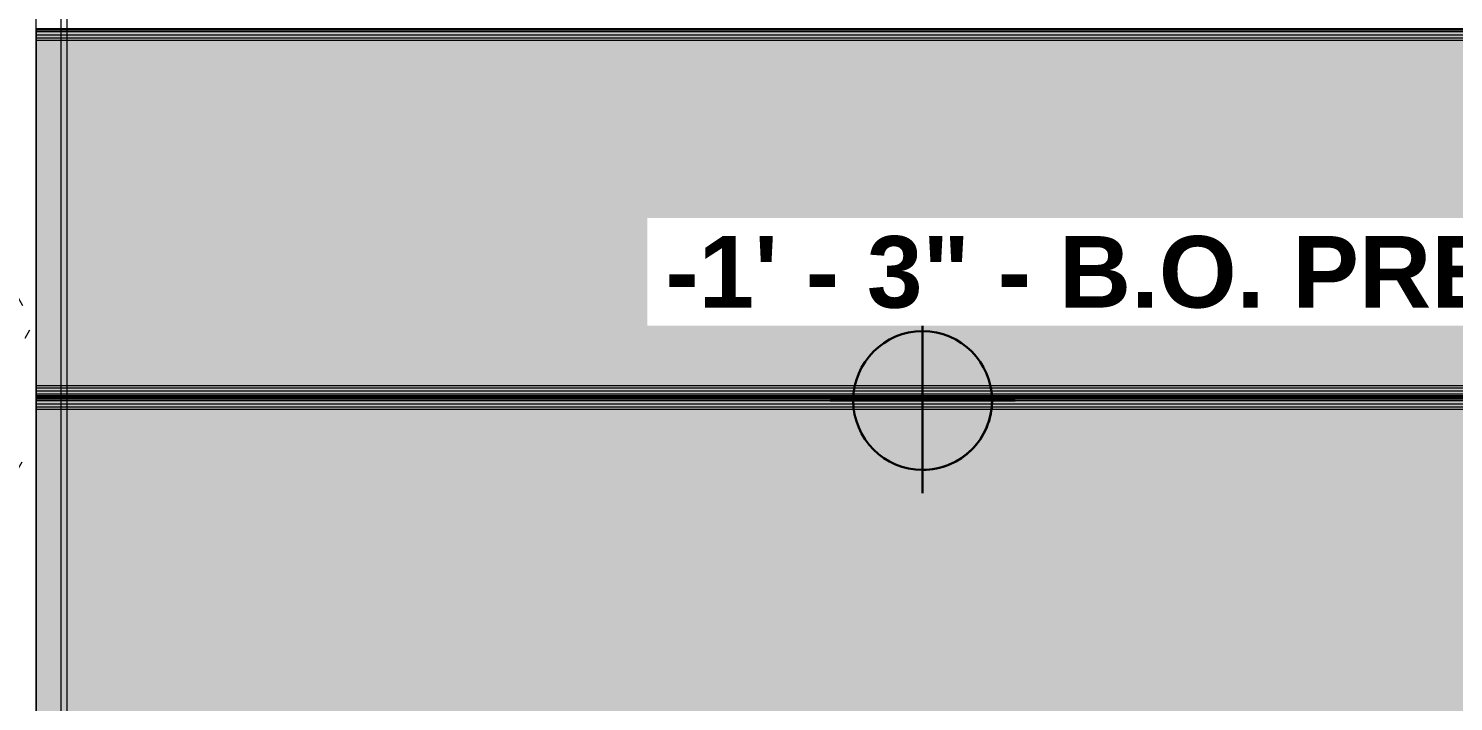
# Model space of a CAD drawing. Header units: inches. Extents: x -4126 to 627, y 9773 to 12338.
# Drawn here: x -3472.3 to -3287.5, y 11287.2 to 11374.5 of the extents above; entities that cross this region are included whole.
import ezdxf

# ---------------------------------------------------------------- set-up
doc = ezdxf.new("R2010")
doc.units = ezdxf.units.IN
doc.header["$MEASUREMENT"] = 0
doc.layers.add('G-ANNO-DIMS', color=111, linetype='Continuous', lineweight=9)
doc.layers.add('S-BEAM', color=12, linetype='Continuous', lineweight=9)
doc.styles.add('Arial_B', font='arialbd.ttf', dxfattribs={"height": 9.285714285714281})

# ---------------------------------------------------------------- blocks, each defined once
blk = doc.blocks.new('034100 - Precast Structural Concrete - Solid Plank - 12_-V148-FRAMING PLAN - 1ST FLOOR')
at = {"layer": 'S-BEAM', "transparency": 33554483}
h = blk.add_hatch(color=256, dxfattribs=at)
h.paths.add_polyline_path([(3.999999999996191, 23.52425619280347), (3.999999999996191, 23.89961165503746), (-4.433786671143024e-12, 23.89961165503746), (-4.433786671143024e-12, 23.52425619280347), (3.212598425192709, 23.52425619280347)], flags=0)
h.paths.add_polyline_path([(306.9999999999312, 23.52425619280279), (306.9999999999312, 23.89961165503678), (302.999999999996, 23.89961165503678), (302.999999999996, 23.52425619280279), (303.7874015747995, 23.52425619280279)], flags=0)
h = blk.add_hatch(color=256, dxfattribs=at)
h.paths.add_polyline_path([(3.999999999996021, -23.52425619278369), (3.999999999996191, -23.09448818896976), (-4.433786671143024e-12, -23.09448818896976), (-4.604316927725448e-12, -23.52425619278369), (3.212598425192538, -23.52425619278369)], flags=0)
h.paths.add_polyline_path([(306.999999999931, -23.52425619278437), (306.9999999999312, -23.09448818897044), (302.999999999996, -23.09448818897044), (302.9999999999959, -23.52425619278437), (303.7874015747993, -23.52425619278437)], flags=0)
h.paths.add_polyline_path([(306.9999999999312, -22.70078740156452), (306.9999999999312, 22.70078740158635), (302.999999999996, 22.70078740158635), (302.999999999996, -22.70078740156452), (303.7874015747995, -22.70078740156452)], flags=0)
h.paths.add_polyline_path([(-4.433786671143024e-12, -22.70078740156384), (3.999999999996191, -22.70078740156384), (3.999999999996191, 22.70078740158703), (-4.433786671143024e-12, 22.70078740158703), (-4.433786671143024e-12, -14.5337050116857)], flags=0)
h.paths.add_polyline_path([(306.9999999999312, 23.09448818898715), (306.9999999999312, 23.52425619280279), (302.999999999996, 23.52425619280279), (302.999999999996, 23.09448818898715), (303.7874015747995, 23.09448818898715)], flags=0)
h.paths.add_polyline_path([(-4.433786671143024e-12, 23.09448818898784), (3.999999999996191, 23.09448818898784), (3.999999999996191, 23.52425619280347), (-4.433786671143024e-12, 23.52425619280347)], flags=0)
h = blk.add_hatch(color=256, dxfattribs=at)
h.paths.add_polyline_path([(-4.433786671143024e-12, 22.70078740158703), (3.999999999996191, 22.70078740158703), (3.999999999996191, 23.09448818898784), (-4.433786671143024e-12, 23.09448818898784)], flags=0)
h.paths.add_polyline_path([(306.9999999999312, 22.70078740158635), (306.9999999999312, 23.09448818898715), (302.999999999996, 23.09448818898715), (302.999999999996, 22.70078740158635), (303.7874015747995, 22.70078740158635)], flags=0)
for points in [[(74.67885751221398, 23.52425619280347), (302.999999999996, 23.52425619280279), (302.999999999996, 23.89961165503678), (3.999999999996191, 23.89961165503746), (3.999999999996191, 23.52425619280347)], [(74.67885751221398, 22.70078740158703), (302.999999999996, 22.70078740158635), (302.999999999996, 23.09448818898715), (3.999999999996191, 23.09448818898784), (3.999999999996191, 22.70078740158703)], [(74.67885751221398, -23.09448818896976), (302.999999999996, -23.09448818897044), (302.999999999996, -22.70078740156452), (3.999999999996191, -22.70078740156384), (3.999999999996191, -23.09448818896976)], [(3.999999999996021, -23.89961165501972), (302.9999999999959, -23.8996116550204), (302.9999999999959, -23.52425619278437), (3.999999999996021, -23.52425619278369)]]:
    blk.add_hatch(color=256, dxfattribs=at).paths.add_polyline_path(points, flags=0)
h = blk.add_hatch(color=256, dxfattribs=at)
h.paths.add_polyline_path([(3.999999999996021, -23.52425619278369), (302.9999999999959, -23.52425619278437), (302.999999999996, -23.09448818897044), (3.999999999996191, -23.09448818896976)], flags=0)
h.paths.add_polyline_path([(209.7469796921282, -22.70078740156418), (302.999999999996, -22.70078740156452), (302.999999999996, 22.70078740158635), (3.999999999996191, 22.70078740158703), (3.999999999996191, -22.70078740156384), (74.67885751221398, -22.70078740156384)], flags=0)
h.paths.add_polyline_path([(3.999999999996191, 23.09448818898784), (302.999999999996, 23.09448818898715), (302.999999999996, 23.52425619280279), (3.999999999996191, 23.52425619280347)], flags=0)
h = blk.add_hatch(color=256, dxfattribs=at)
h.paths.add_polyline_path([(3.999999999996191, -23.09448818896976), (3.999999999996191, -22.70078740156384), (-4.433786671143024e-12, -22.70078740156384), (-4.433786671143024e-12, -23.09448818896976), (3.212598425192709, -23.09448818896976)], flags=0)
h.paths.add_polyline_path([(306.9999999999312, -23.09448818897044), (306.9999999999312, -22.70078740156452), (302.999999999996, -22.70078740156452), (302.999999999996, -23.09448818897044), (303.7874015747995, -23.09448818897044)], flags=0)
h = blk.add_hatch(color=256, dxfattribs=at)
h.paths.add_polyline_path([(303.7874015747993, -23.8996116550204), (306.999999999931, -23.8996116550204), (306.999999999931, -23.52425619278437), (302.9999999999959, -23.52425619278437), (302.9999999999959, -23.8996116550204)], flags=0)
h.paths.add_polyline_path([(-4.604316927725448e-12, -23.89961165501972), (3.999999999996021, -23.89961165501972), (3.999999999996021, -23.52425619278369), (-4.604316927725448e-12, -23.52425619278369)], flags=0)
at = {"layer": 'S-BEAM'}
for p, q in [((1.077807236469989e-13, 23.94094488189053), (1.029262596418455e-13, 23.89961165502787)), ((1.077807236469989e-13, 23.76377952756019), (1.077807236469989e-13, 23.89961165502791)), ((1.029262596418455e-13, 23.89961165502787), (9.968995030515694e-14, 23.52425619279272)), ((8.526512829121201e-14, 23.89961165502817), (4.000000000000615, 23.89961165502816)), ((1.329443965940645e-13, 23.52425619279445), (1.126351876520964e-13, 23.76377952756019)), ((1.27897692436818e-13, 23.76377952756019), (4.000000000000656, 23.76377952756019)), ((1.27897692436818e-13, 23.76377952755978), (4.000000000000656, 23.76377952755978)), ((2.027664026812615e-13, 22.7007874015763), (1.329443965942274e-13, 23.52425619279252)), ((9.968995030515694e-14, 23.52425619279272), (9.968995030515694e-14, -23.52425619279333)), ((8.526512829121201e-14, 23.52425619279439), (4.000000000000615, 23.52425619279437)), ((2.215958388224531e-13, 22.700787401578), (2.197570266992991e-13, 23.0944881889779)), ((2.068117893522234e-13, 23.0944881889779), (2.027664026812615e-13, 22.7007874015763)), ((1.70530256582424e-13, 23.0944881889779), (4.00000000000054, 23.0944881889779)), ((1.70530256582424e-13, 23.09448818897662), (4.00000000000054, 23.09448818897663)), ((2.22993336036065e-13, 22.4015748031509), (2.215958388224531e-13, 22.700787401578)), ((1.70530256582424e-13, 22.700787401578), (4.00000000000054, 22.70078740157798)), ((2.22993336036065e-13, -22.4015748031509), (2.22993336036065e-13, 22.4015748031509)), ((1.70530256582424e-13, 22.4015748031509), (4.00000000000054, 22.4015748031509)), ((4.000000000000615, 23.89961165502816), (303, 23.89961165502787)), ((4.000000000000656, 23.76377952756019), (303, 23.76377952756019)), ((4.000000000000656, 23.76377952755978), (303, 23.76377952756018)), ((4.000000000000615, 23.52425619279437), (303, 23.52425619279274)), ((4.00000000000054, 23.0944881889779), (303, 23.0944881889779)), ((4.00000000000054, 23.09448818897663), (303, 23.09448818897788)), ((4.00000000000054, 22.70078740157798), (303, 22.70078740157632)), ((4.00000000000054, 22.4015748031509), (303, 22.4015748031509)), ((2.215958388224621e-13, -22.70078740157602), (2.22993336036065e-13, -22.4015748031509)), ((1.70530256582424e-13, -22.40157480314961), (4.000000000000383, -22.40157480314963)), ((1.329443965941508e-13, -23.52425619279327), (2.027664026812615e-13, -22.7007874015761)), ((2.027664026812615e-13, -22.7007874015761), (2.068117893522234e-13, -23.09448818897777)), ((2.197570266992991e-13, -23.09448818897777), (2.215958388224621e-13, -22.70078740157602)), ((1.70530256582424e-13, -22.7007874015757), (4.00000000000054, -22.7007874015757)), ((1.70530256582424e-13, -23.09448818897777), (4.000000000000383, -23.09448818897777)), ((1.70530256582424e-13, -23.09448818897948), (4.000000000000383, -23.09448818897945)), ((9.968995030515694e-14, -23.52425619279333), (1.029262596418455e-13, -23.89961165502785)), ((1.126351876520949e-13, -23.76377952756006), (1.329443965941508e-13, -23.52425619279327)), ((4.000000000000454, -23.52425619279333), (8.526512829121201e-14, -23.52425619279333)), ((1.077807236469989e-13, -23.89961165502793), (1.077807236469989e-13, -23.76377952756006)), ((4.000000000000496, -23.76377952756006), (1.27897692436818e-13, -23.76377952756006)), ((1.27897692436818e-13, -23.76377952756006), (4.000000000000498, -23.76377952756006)), ((1.029262596418455e-13, -23.89961165502785), (1.077807236469989e-13, -23.94094488189048)), ((8.526512829121201e-14, -23.89961165502953), (4.000000000000457, -23.89961165502951)), ((1.27897692436818e-13, -23.94094488189078), (4.000000000000498, -23.94094488189078)), ((4.000000000000383, -22.40157480314963), (303, -22.40157480315088)), ((4.00000000000054, -22.7007874015757), (303, -22.7007874015761)), ((4.000000000000383, -23.09448818897777), (303, -23.09448818897777)), ((4.000000000000383, -23.09448818897945), (303, -23.09448818897779)), ((303, -23.52425619279333), (4.000000000000454, -23.52425619279333)), ((303, -23.76377952756006), (4.000000000000496, -23.76377952756006)), ((4.000000000000498, -23.76377952756006), (303, -23.76377952756006)), ((4.000000000000457, -23.89961165502951), (303, -23.89961165502787)), ((4.000000000000498, -23.94094488189078), (303, -23.94094488189048))]:
    blk.add_line(p, q, dxfattribs=at)
blk = doc.blocks.new('034100 - Precast Structural Concrete - Solid Plank - 12_-V149-FRAMING PLAN - 1ST FLOOR')
at = {"layer": 'S-BEAM', "transparency": 33554483}
h = blk.add_hatch(color=256, dxfattribs=at)
h.paths.add_polyline_path([(3.999999999996021, 23.52425619280416), (3.999999999996021, 23.89961165503848), (-4.604316927725448e-12, 23.89961165503848), (-4.604316927725448e-12, 23.52425619280416), (3.212598425192538, 23.52425619280416)], flags=0)
h.paths.add_polyline_path([(306.999999999931, 23.52425619280347), (306.999999999931, 23.8996116550378), (302.9999999999959, 23.8996116550378), (302.9999999999959, 23.52425619280347), (303.7874015747993, 23.52425619280347)], flags=0)
h = blk.add_hatch(color=256, dxfattribs=at)
h.paths.add_polyline_path([(3.212598425192538, -23.52425619278267), (3.999999999996021, -23.52425619278267), (3.999999999996021, -23.09448818896908), (-4.604316927725448e-12, -23.09448818896908), (-4.604316927725448e-12, -23.52425619278267)], flags=0)
h.paths.add_polyline_path([(-4.604316927725448e-12, -22.70078740156316), (3.999999999996021, -22.70078740156316), (3.999999999996021, 22.70078740158771), (-4.604316927725448e-12, 22.70078740158771)], flags=0)
h.paths.add_polyline_path([(306.999999999931, -17.81594488187079), (306.999999999931, 22.70078740158703), (302.9999999999959, 22.70078740158703), (302.9999999999959, -17.81594488187079), (303.7874015747993, -17.81594488187079)], flags=0)
h.paths.add_polyline_path([(3.999999999996021, 23.09448818898852), (3.999999999996021, 23.52425619280416), (-4.604316927725448e-12, 23.52425619280416), (-4.604316927725448e-12, 23.09448818898852), (3.212598425192538, 23.09448818898852)], flags=0)
h.paths.add_polyline_path([(306.999999999931, 23.09448818898784), (306.999999999931, 23.52425619280347), (302.9999999999959, 23.52425619280347), (302.9999999999959, 23.09448818898784), (303.7874015747993, 23.09448818898784)], flags=0)
h = blk.add_hatch(color=256, dxfattribs=at)
h.paths.add_polyline_path([(3.999999999996021, 22.70078740158771), (3.999999999996021, 23.09448818898852), (-4.604316927725448e-12, 23.09448818898852), (-4.604316927725448e-12, 22.70078740158771), (3.212598425192538, 22.70078740158771)], flags=0)
h.paths.add_polyline_path([(306.999999999931, 22.70078740158703), (306.999999999931, 23.09448818898784), (302.9999999999959, 23.09448818898784), (302.9999999999959, 22.70078740158703), (303.7874015747993, 22.70078740158703)], flags=0)
for points in [[(74.67885751221381, 23.52425619280416), (302.9999999999959, 23.52425619280347), (302.9999999999959, 23.8996116550378), (3.999999999996021, 23.89961165503848), (3.999999999996021, 23.52425619280416)], [(3.999999999996021, 22.70078740158771), (302.9999999999959, 22.70078740158703), (302.9999999999959, 23.09448818898784), (3.999999999996021, 23.09448818898852)]]:
    blk.add_hatch(color=256, dxfattribs=at).paths.add_polyline_path(points, flags=0)
h = blk.add_hatch(color=256, dxfattribs=at)
h.paths.add_polyline_path([(3.999999999996021, -23.52425619278267), (61.02499999998422, -23.52425619278267), (61.02499999998422, -23.09448818896908), (3.999999999996021, -23.09448818896908)], flags=0)
h.paths.add_polyline_path([(61.02499999998422, -22.70078740156316), (61.02499999998422, -17.81594488187011), (302.9999999999959, -17.81594488187079), (302.9999999999959, 22.70078740158703), (3.999999999996021, 22.70078740158771), (3.999999999996021, -22.70078740156316)], flags=0)
h.paths.add_polyline_path([(189.999999999995, 23.09448818898818), (302.9999999999959, 23.09448818898784), (302.9999999999959, 23.52425619280347), (3.999999999996021, 23.52425619280416), (3.999999999996021, 23.09448818898852), (180.5999999999991, 23.09448818898818)], flags=0)
at = {"layer": 'S-BEAM'}
for p, q in [((1.077807236469989e-13, 23.94094488189053), (1.029262596418455e-13, 23.89961165502787)), ((1.27897692436818e-13, 23.94094488189053), (4.000000000000656, 23.94094488189053)), ((1.077807236469989e-13, 23.76377952756019), (1.077807236469989e-13, 23.89961165502791)), ((1.029262596418455e-13, 23.89961165502787), (9.968995030515694e-14, 23.52425619279272)), ((8.526512829121201e-14, 23.89961165502817), (4.000000000000615, 23.89961165502816)), ((1.329443965940645e-13, 23.52425619279445), (1.126351876520964e-13, 23.76377952756019)), ((1.27897692436818e-13, 23.76377952756019), (4.000000000000656, 23.76377952756019)), ((1.27897692436818e-13, 23.76377952755978), (4.000000000000656, 23.76377952755978)), ((2.027664026812615e-13, 22.7007874015763), (1.329443965942274e-13, 23.52425619279252)), ((9.968995030515694e-14, 23.52425619279272), (9.968995030515694e-14, -23.52425619279333)), ((8.526512829121201e-14, 23.52425619279439), (4.000000000000615, 23.52425619279437)), ((2.215958388224531e-13, 22.700787401578), (2.197570266992991e-13, 23.0944881889779)), ((2.068117893522234e-13, 23.0944881889779), (2.027664026812615e-13, 22.7007874015763)), ((1.70530256582424e-13, 23.0944881889779), (4.00000000000054, 23.0944881889779)), ((1.70530256582424e-13, 23.09448818897662), (4.00000000000054, 23.09448818897663)), ((2.22993336036065e-13, 22.4015748031509), (2.215958388224531e-13, 22.700787401578)), ((1.70530256582424e-13, 22.700787401578), (4.00000000000054, 22.70078740157798)), ((2.22993336036065e-13, -22.4015748031509), (2.22993336036065e-13, 22.4015748031509)), ((1.70530256582424e-13, 22.4015748031509), (4.00000000000054, 22.4015748031509)), ((4.000000000000656, 23.94094488189053), (303, 23.94094488189053)), ((4.000000000000615, 23.89961165502816), (303, 23.89961165502787)), ((4.000000000000656, 23.76377952756019), (303, 23.76377952756019)), ((4.000000000000656, 23.76377952755978), (303, 23.76377952756018)), ((4.000000000000615, 23.52425619279437), (303, 23.52425619279274)), ((4.00000000000054, 23.0944881889779), (303, 23.0944881889779)), ((4.00000000000054, 23.09448818897663), (303, 23.09448818897788)), ((4.00000000000054, 22.70078740157798), (303, 22.70078740157632)), ((4.00000000000054, 22.4015748031509), (303, 22.4015748031509))]:
    blk.add_line(p, q, dxfattribs=at)
blk = doc.blocks.new('Spot Elevations - Spot Elevation - Target Filled-1738873-FRAMING PLAN - 1ST FLOOR')
at = {"layer": 'G-ANNO-DIMS'}
h = blk.add_hatch(color=256, dxfattribs=at)
edge = h.paths.add_edge_path(flags=0)
edge.add_line((1.249000902703301e-16, 0), (-0.09374999999999985, 0))
edge.add_arc((5.724587470723462e-16, -3.434752482434078e-16), 0.09375000000000037, 90.00000000000063, 180.0000000000002, ccw=False)
edge.add_line((1.249000902703301e-16, 0.09375000000000007), (1.249000902703301e-16, 0))
h = blk.add_hatch(color=256, dxfattribs=at)
edge = h.paths.add_edge_path(flags=0)
edge.add_line((1.249000902703301e-16, 0), (0.09375000000000029, 0))
edge.add_arc((2.289834988289385e-16, 6.245004513516504e-17), 0.09374999999999996, 269.99999999999955, 359.99999999999966, ccw=False)
edge.add_line((1.249000902703301e-16, -0.09375), (1.249000902703301e-16, 0))
at = {"layer": 'G-ANNO-DIMS', "lineweight": 30}
for p, q in [((-2.706168622523819e-16, 0.1243846875261664), (-2.706168622523819e-16, -0.125)), ((1.249000902703301e-16, 0), (1.249000902703301e-16, 0.09375000000000007)), ((0.1250000000000001, 7.067913962433002e-16), (-0.1249999999999998, 7.067913962433002e-16)), ((-0.09374999999999985, 0), (1.249000902703301e-16, 0)), ((1.249000902703301e-16, 0), (1.249000902703301e-16, -0.09375)), ((0.09375000000000029, 0), (1.249000902703301e-16, 0))]:
    blk.add_line(p, q, dxfattribs=at)
blk.add_circle((1.249000902703301e-16, 0), 0.09375000000000007, dxfattribs=at)
for centre, radius, start, end in [((5.724587470723462e-16, -3.434752482434078e-16), 0.09375000000000037, 90.00000000000026, 179.9999999999999), ((2.289834988289385e-16, 6.245004513516504e-17), 0.09374999999999996, 269.9999999999992, 359.9999999999993)]:
    blk.add_arc(centre, radius, start, end, dxfattribs=at)

msp = doc.modelspace()

# ---------------------------------------------------------------- hatches: boundary and pattern name
at = {"layer": 'S-BEAM'}
h = msp.add_hatch(dxfattribs=at)
h.set_pattern_fill('FP_3', color=256, style=0, pattern_type=2)
h.set_pattern_definition([(0, (0, 0), (30.72, 7.68), [1.267, -21.773, 1.267, -21.773, -122.88]), (0, (0, 0), (30.72, 7.68), [-46.08, 1.267, -44.813, 1.267, -21.773, -53.76]), (0, (0, 0), (30.72, 7.68), [-115.2, 1.267, -14.093, 1.267, -37.133]), (120, (11.52, 3.84), (-22.01107510106448, 22.76430040425796), [1.267, -21.773, 1.267, -21.773, -122.88]), (120, (11.52, 3.84), (-22.01107510106448, 22.76430040425796), [-46.07999999999999, 1.267, -44.813, 1.267, -21.773, -53.75999999999999]), (120, (11.52, 3.84), (-22.01107510106448, 22.76430040425796), [-115.2, 1.267, -14.093, 1.267, -37.133]), (240, (15.36, 19.2), (-8.708924898935503, -30.44430040425795), [1.267, -21.773, 1.267, -21.773, -122.88]), (240, (15.36, 19.2), (-8.708924898935503, -30.44430040425795), [-46.08, 1.267, -44.813, 1.267, -21.773, -53.76]), (240, (15.36, 19.2), (-8.708924898935503, -30.44430040425795), [-115.2, 1.267, -14.093, 1.267, -37.133])])
h.paths.add_polyline_path([(-3471.323736679643, 11193.03506540187), (-3471.323736679706, 11518.19884492944), (-3468.11113825451, 11518.19884492944), (-3468.11113825451, 11542.67758508692), (-3473.323736679704, 11542.67758508692), (-3473.323736679704, 11527.18939611054), (-3485.323736679556, 11527.18939611054), (-3485.323736679556, 11432.18939611062), (-3494.536335104903, 11432.18939611062), (-3494.536335104903, 11430.98939611061), (-3491.323736679707, 11430.98939611061), (-3491.323736679709, 11206.71344507053), (-3488.323736679711, 11206.67211184367), (-3488.323736679711, 11195.18939611054), (-3473.323736679706, 11195.18939611054), (-3473.323736679706, 11193.03506540187)], flags=0)

# ---------------------------------------------------------------- linework, layer by layer
for p, q in [((-3471.323736679703, 11278.80670664203), (-3471.323736679703, 11542.67758508691)), ((-3468.111138254506, 11542.67758508691), (-3468.111138254506, 11187.20514414203)), ((-3467.323736679703, 11278.80670664203), (-3467.323736679703, 11542.67758508691)), ((-3467.323736679703, 11187.20514414203), (-3467.323736679703, 11542.67758508691)), ((-3471.323736679703, 11374.51184241122), (-3471.323736679703, 11374.13648694898)), ((-3471.323736679703, 11374.13648694898), (-3471.323736679703, 11373.70671894517)), ((-3471.323736679703, 11373.70671894517), (-3471.323736679703, 11373.31301815777)), ((-3471.323736679703, 11373.31301815777), (-3471.323736679703, 11327.91144335461)), ((-3471.323736679703, 11327.91144335461), (-3471.323736679703, 11327.51774256721)), ((-3471.323736679703, 11327.51774256721), (-3471.323736679703, 11327.0879745634)), ((-3471.323736679703, 11327.0879745634), (-3471.323736679703, 11326.71261910116)), ((-3471.323736679703, 11326.62995264744), (-3471.323736679703, 11326.2545971852)), ((-3471.323736679703, 11326.2545971852), (-3471.323736679703, 11325.82482918139)), ((-3471.323736679703, 11325.82482918139), (-3471.323736679703, 11325.43112839399)), ((-3471.323736679703, 11325.43112839399), (-3471.323736679703, 11280.02955359083))]:
    msp.add_line(p, q, dxfattribs=at)

# ---------------------------------------------------------------- block references
at = {"layer": 'G-ANNO-DIMS', "lineweight": 30, "xscale": 95.99999999999994, "yscale": 95.99999999999994, "zscale": 95.99999999999994}
msp.add_blockref('Spot Elevations - Spot Elevation - Target Filled-1738873-FRAMING PLAN - 1ST FLOOR', (-3356.380825119849, 11326.2545971852), dxfattribs=at)
at = {"layer": 'S-BEAM'}
for name, p in [('034100 - Precast Structural Concrete - Solid Plank - 12_-V148-FRAMING PLAN - 1ST FLOOR', (-3471.323736679703, 11350.61223075619)), ('034100 - Precast Structural Concrete - Solid Plank - 12_-V149-FRAMING PLAN - 1ST FLOOR', (-3471.323736679703, 11302.73034099241))]:
    msp.add_blockref(name, p, dxfattribs=at)

# ---------------------------------------------------------------- next in the draw order: texts
at = {"layer": 'G-ANNO-DIMS', "insert": (-3389.752417659306, 11347.60108967079), "char_height": 9.285714285714281, "width": 166.4918220946915, "attachment_point": 1, "line_spacing_factor": 0.9417779076525878, "style": 'Arial_B', "bg_fill": 3, "box_fill_scale": 1.25, "bg_fill_color": 256, "bg_fill_true_color": 13158600, "bg_fill_transparency": 0}
msp.add_mtext('-1\' - 3" - B.O. PRECAST', dxfattribs=at)

doc.saveas('drawing.dxf')
